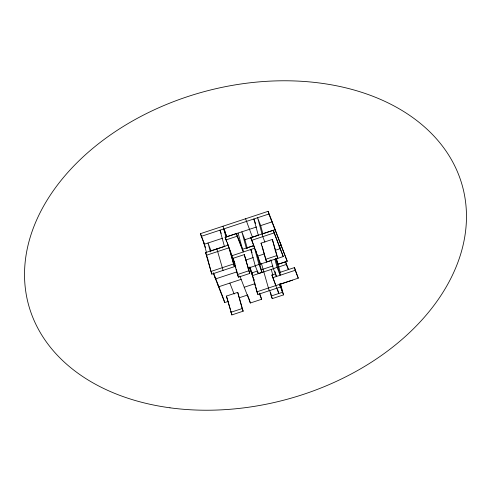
<?xml version="1.0" encoding="UTF-8"?>
<svg xmlns="http://www.w3.org/2000/svg" width="491" height="491" viewBox="0 0 491 491"><rect width="100%" height="100%" fill="white"/><g stroke="black" fill="none" stroke-linecap="round" stroke-linejoin="round"><path stroke-width="0.74" d="M205.502 247.544L200.426 233.673L268.154 211.308L287.253 261.292L278.084 264.324M201.163 236.38L268.896 214.008L268.154 211.308M234.526 262.28L225.117 237.251L236.404 233.52L243.29 251.251M204.225 244.26L222.435 238.245M223.743 228.923L226.805 236.803L256.664 226.94M260.304 225.737L271.953 221.889L271.216 219.189M225.854 239.952L237.147 236.22L236.404 233.52M205.6 252.589L228.174 245.132L234.373 266.668L211.793 274.125L205.6 252.589L206.932 256.014M260.672 264.017L250.754 237.675L273.327 230.218L283.252 256.56L275.967 258.966M210.927 250.938L224.921 246.316M244.426 239.872L258.628 235.183M262.268 233.98L275.015 229.77L274.279 227.069M228.916 247.832L206.337 255.289L207.939 259.401M251.49 240.375L274.07 232.918L273.327 230.218M242.161 249.403L253.816 245.555L258.984 264.465L262.047 272.345L258.284 273.591L255.222 265.711L250.791 249.502L252.067 252.785M261.059 243.143L272.345 239.418L277.802 258.254L266.515 261.979L261.059 243.143L261.826 245.113M246.396 248.115L253.675 245.709M231.973 255.713L254.553 248.256M244.285 254.614L232.998 258.34L237.429 274.549L238.448 277.176L249.741 273.45L244.285 254.614L249.741 273.45M279.017 246.23L281.134 245.531L280.398 242.83M210.774 271.498L233.348 264.041M233.581 264.078L235.036 263.593M245.96 259.985L253.246 257.579M257.615 256.136L264.667 253.81M275.089 250.367L280.189 248.679L279.453 245.979M265.49 259.352L276.783 255.627L272.345 239.418M255.222 265.711L258.984 264.465M236.637 271.959L215.518 278.931L214.966 276.906M247.973 268.215L255.572 265.705M259.217 264.502L271.597 260.408M237.429 274.549L248.716 270.823M251.705 272.928L257.352 271.063M260.874 269.897L272.873 265.938M277.556 264.385L285.572 261.74L288.628 269.62M275.052 271.591L276.396 276.501L273.334 268.62L277.096 267.374L274.88 259.273M241.155 279.354L218.581 286.812L218.022 284.786M252.442 275.629L273.929 268.534M278.299 267.092L286.308 264.446L285.572 261.74M277.544 289.082L278.753 293.508L271.891 275.04L275.537 273.837M279.176 272.634L294.471 267.583L298.27 278.17L256.879 291.838L257.898 294.465L280.478 287.008L279.667 284.062M272.634 277.74L295.208 270.289L294.471 267.583M244.217 287.241L254.798 283.743M226.425 296.079L237.712 292.354L243.162 311.19L231.875 314.915L226.425 296.079L230.463 309.76M213.223 273.021L224.7 302.579L228.229 301.413M239.516 297.681L247.274 295.122M280.048 284.295L292.427 280.208M280.514 283.841L283.534 294.888L272.247 298.62L271.228 295.993L282.515 292.262L280.097 283.424M239.878 276.071L250.336 303.002L261.623 299.271L259.555 293.145M230.856 312.288L242.143 308.563L237.712 292.354M295.208 270.289L298.27 278.17M268.896 214.008L287.253 261.292M274.07 232.918L283.252 256.56M286.308 264.446L288.352 269.7M276.783 255.627L277.802 258.254M275.752 258.315L278.047 264.226M279.674 273.211L280.183 274.524M277.096 267.374L280.158 275.255L275.592 258.554M264.907 242.131L262.783 236.644L257.609 217.734L260.666 225.615L262.888 233.722M279.453 284.381L283.534 294.888M255.627 223.577L253.847 218.98L258.278 235.189M271.891 275.04L274.696 282.264M252.442 237.227L245.58 218.759M250.754 237.675L253.681 245.212M255.277 249.324L256.621 252.779M269.185 290.74L261.378 263.305M249.44 267.104L252.638 275.328M237.147 236.22L243.266 251.987L238.092 233.072M249.385 267.748L254.172 280.085M259.494 293.79L261.623 299.271M224.277 229.5L225.553 232.789M225.117 237.251L226.713 241.363M227.247 242.732L228.045 244.788M247.47 294.815L249.594 300.302M221.257 233.446L219.98 230.162L224.412 246.372M242.143 308.563L243.162 311.19M229.868 283.086L234.127 294.048M223.08 270.4L216.887 248.857M211.05 250.895L207.988 243.014L210.406 251.858M200.426 233.673L203.489 241.554M203.74 242.216L204.508 244.187M213.505 272.947L214.782 276.23M215.033 276.887L217.838 284.111M218.108 284.798L223.706 299.215M276.433 258.334L280.465 273.07M270.915 259.776L273.334 268.62M271.259 269.412L272.873 275.31M274.954 282.92L275.69 285.627M262.28 246.507L266.515 261.979M270.633 292.722L272.247 298.62M269.614 290.095L271.228 295.993M257.241 254.786L262.047 272.345M257.677 271.382L258.284 273.591M247.335 248.55L244.911 239.712L241.854 231.832L246.286 248.041M251.515 271.13L252.521 274.819M253.466 278.256L254.068 280.465M254.473 281.938L255.48 285.621M255.885 287.1L256.486 289.309M256.891 290.782L257.898 294.465M250.091 267.03L256.879 291.838M249.784 300.977L250.336 303.002M234.219 261.703L235.827 267.601M236.232 269.074L238.448 277.176M226.247 234.778L226.805 236.803M229.935 250.459L234.373 266.668M223.006 226.216L226.161 237.761M230.868 311.233L231.875 314.915M223.957 299.872L224.7 302.579M203.673 242.235L206.441 252.362M207.558 258.653L210.786 270.443M211.191 271.916L211.793 274.125M169.966 407.806A224.909 159.311 -15.3 0 0 463.105 188.722A224.909 159.311 -15.3 0 0 103.429 139.972A224.909 159.311 -15.3 0 0 169.966 407.806"/></g></svg>
